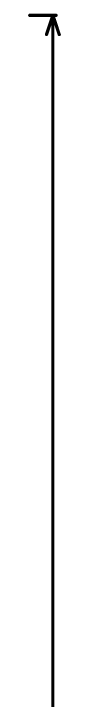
# Model space of a CAD drawing. Header units: inches. Extents: x 0 to 5376, y 0 to 5416.
# Drawn here: x 50.3 to 52.9, y 70.7 to 125.1 of the extents above; entities that cross this region are included whole.
import ezdxf

# ---------------------------------------------------------------- set-up
doc = ezdxf.new("R2010")
doc.units = ezdxf.units.IN
doc.layers.add('Dimensions', color=6, linetype='Continuous')

msp = doc.modelspace()

# ---------------------------------------------------------------- linework, layer by layer
at = {"layer": 'Dimensions', "const_width": 0.254}
for points in [[(50.381, 125), (52.476, 125)], [(51.714, 123.476), (52.222, 125)], [(52.222, 125), (52.73, 123.476)], [(52.222, 69.991), (52.222, 125)]]:
    msp.add_lwpolyline(points, dxfattribs=at)
at = {"layer": 'Dimensions', "const_width": 0.127}
for points in [[(50.317, 125, 1), (50.444, 125, 1)], [(52.159, 125, 1), (52.286, 125, 1)], [(52.159, 125, 1), (52.286, 125, 1)], [(52.159, 125, 1), (52.286, 125, 1)], [(52.413, 125, 1), (52.54, 125, 1)], [(51.651, 123.476, 1), (51.778, 123.476, 1)], [(52.667, 123.476, 1), (52.794, 123.476, 1)]]:
    msp.add_lwpolyline(points, format="xyb", close=True, dxfattribs=at)

doc.saveas('drawing.dxf')
